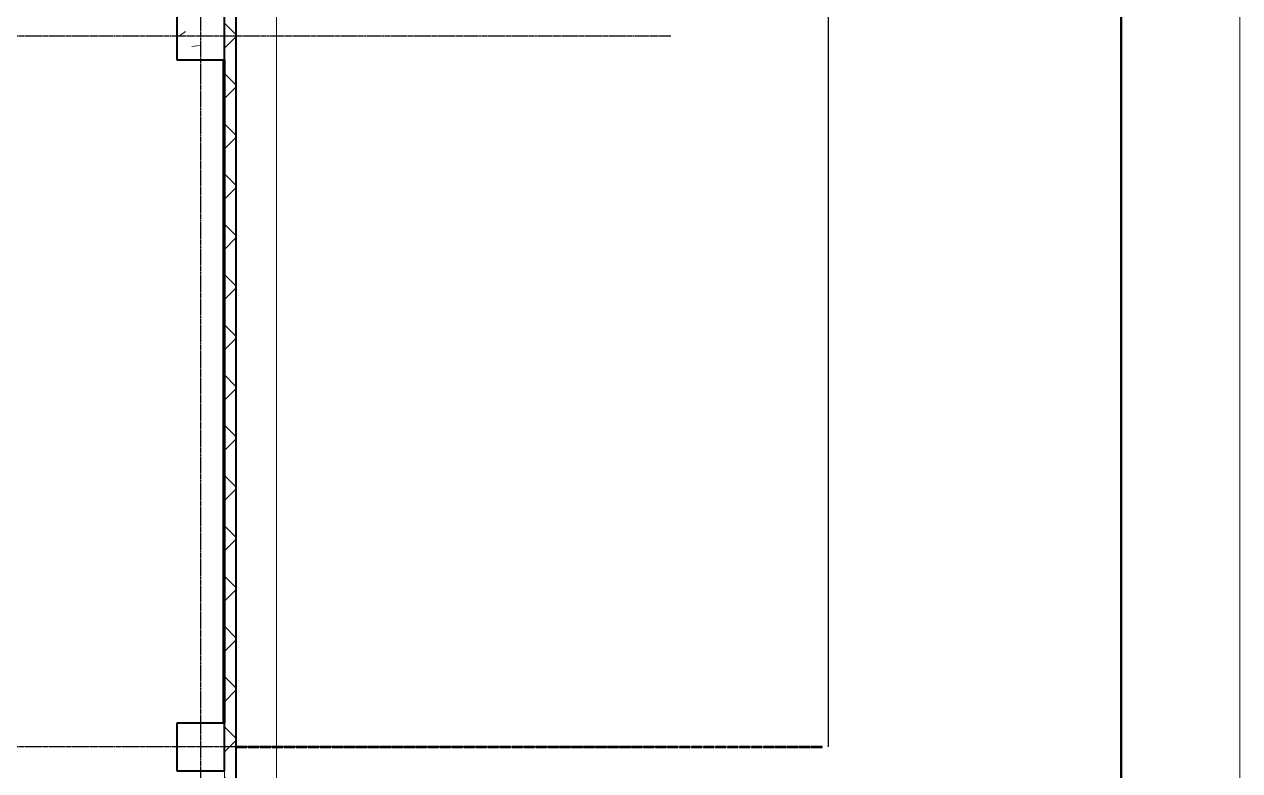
# Model space of a CAD drawing. Header units: millimetres. Extents: x 2140 to 223837, y 2113 to 170313.
# Drawn here: x 110672 to 120940, y 101558 to 107858 of the extents above; entities that cross this region are included whole.
import ezdxf

# ---------------------------------------------------------------- set-up
doc = ezdxf.new("R2010")
doc.units = ezdxf.units.MM
doc.linetypes.add('ADSK_Штриховая_ш3 п1_5', pattern=[4.5, 3, -1.5])
doc.linetypes.add('Линия сетки', pattern=[22.225, 12.7, -3.175, 3.175, -3.175])
for name, color, linetype, lineweight in [('A-GLAZ-CWMG', 7, 'Continuous', 18), ('G-ANNO-TTLB', 7, 'Continuous', 30), ('G-ANNO-TTLB-THIN', 7, 'Continuous', 20), ('S-COLS', 7, 'Continuous', 18)]:
    doc.layers.add(name, color=color, linetype=linetype, lineweight=lineweight)
doc.layers.add('Стены', color=7, linetype='Continuous')

# ---------------------------------------------------------------- blocks, each defined once
blk = doc.blocks.new('_Лист АР - А1К-736802-План на отм_ 0_000')
at = {"layer": 'G-ANNO-TTLB', "lineweight": 50}
blk.add_line((-197, -143.5), (-197, 687.5), dxfattribs=at)
at = {"layer": 'G-ANNO-TTLB-THIN'}
blk.add_line((-192, 692.5), (-192, -148.5), dxfattribs=at)
blk = doc.blocks.new('Сборный железобетон-Колонна квадратного сечения - 400x400-V59-В_АР_ПЭ_01 Этаж')
at = {"layer": 'S-COLS', "lineweight": 9}
h = blk.add_hatch(dxfattribs=at)
h.set_pattern_fill('FP_60', color=256, style=0, pattern_type=2)
h.set_pattern_definition([(50, (-48276.9, -23102.2), (1457.472, -127.512), [152.4, -1676.4]), (355, (-48276.9, -23102.2), (-281.942, 1528.454), [121.92, -1341.12]), (100.451, (-48155.4, -23112.8), (1175.54, 1400.933), [129.52, -1424.72]), (46.184, (-48276.9, -22695.8), (2168.63, -336.34), [228.6, -2514.6]), (96.636, (-48096.2, -22723.8), (1899.22, 1979.42), [194.28, -2137.08]), (351.184, (-48277, -22695.8), (1899.24, 1979.4), [182.88, -2011.68]), (21, (-48073.7, -22797.4), (1212.915, -818.121), [152.4, -1676.4]), (326, (-48073.7, -22797.4), (494.417, 1473.504), [121.92, -1341.12]), (71.451, (-47972.6, -22865.6), (1707.337, 655.37), [129.52, -1424.72]), (37.5, (-48276.9, -23102.2), (24.7094, 676.44), [67.056, -1257.808, 67.056, -2640.584]), (37.5, (-48276.9, -23102.2), (24.7094, 676.44), [-1391.92, -1294.384, 67.056, -1279.144]), (7.5, (-48276.9, -23102.2), (534.558, 801.444), [67.056, -709.168, 67.056, -1740.408]), (7.5, (-48276.9, -23102.2), (534.558, 801.444), [-843.28, -1227.328, 67.056, -446.024]), (327.5, (-48730.04, -23102.2), (1084.7275, -45.831), [67.056, -440.944, 67.056, -3621.024]), (327.5, (-48730.04, -23102.2), (1084.7275, -45.831), [-575.056, -1517.904, 67.056, -2036.064]), (317.5, (-48933.2, -23102.2), (1185.035, 203.414), [67.056, -593.344, 67.056, -2479.04]), (317.5, (-48933.2, -23102.2), (1185.035, 203.414), [-727.456, -985.52, 67.056, -1426.464])])
h.paths.add_polyline_path([(-225, -175), (175, -175), (173, 225), (-225, 225)], flags=0)
at = {"layer": 'S-COLS', "lineweight": 40}
for p, q in [((-223, 225), (-225, 225)), ((-225, 225), (-225, -175)), ((173, 225), (-223, 225)), ((175, 225), (173, 225)), ((175, -175), (175, 225)), ((-225, -175), (-223, -175)), ((-223, -175), (173, -175)), ((173, -175), (175, -175))]:
    blk.add_line(p, q, dxfattribs=at)
blk = doc.blocks.new('Сборный железобетон-Колонна квадратного сечения - 400x400-V60-В_АР_ПЭ_01 Этаж')
at = {"layer": 'S-COLS', "lineweight": 9}
h = blk.add_hatch(dxfattribs=at)
h.set_pattern_fill('FP_61', color=256, style=0, pattern_type=2)
h.set_pattern_definition([(50, (-48276.9, -17102.2), (1457.472, -127.512), [152.4, -1676.4]), (355, (-48276.9, -17102.2), (-281.942, 1528.454), [121.92, -1341.12]), (100.451, (-48155.4, -17112.8), (1175.54, 1400.933), [129.52, -1424.72]), (46.184, (-48276.9, -16695.8), (2168.63, -336.34), [228.6, -2514.6]), (96.636, (-48096.2, -16723.8), (1899.22, 1979.42), [194.28, -2137.08]), (351.184, (-48277, -16695.8), (1899.24, 1979.4), [182.88, -2011.68]), (21, (-48073.7, -16797.4), (1212.915, -818.121), [152.4, -1676.4]), (326, (-48073.7, -16797.4), (494.417, 1473.504), [121.92, -1341.12]), (71.451, (-47972.6, -16865.6), (1707.337, 655.37), [129.52, -1424.72]), (37.5, (-48276.9, -17102.2), (24.7094, 676.44), [67.056, -1257.808, 67.056, -2640.584]), (37.5, (-48276.9, -17102.2), (24.7094, 676.44), [-1391.92, -1294.384, 67.056, -1279.144]), (7.5, (-48276.9, -17102.2), (534.558, 801.444), [67.056, -709.168, 67.056, -1740.408]), (7.5, (-48276.9, -17102.2), (534.558, 801.444), [-843.28, -1227.328, 67.056, -446.024]), (327.5, (-48730.04, -17102.2), (1084.7275, -45.831), [67.056, -440.944, 67.056, -3621.024]), (327.5, (-48730.04, -17102.2), (1084.7275, -45.831), [-575.056, -1517.904, 67.056, -2036.064]), (317.5, (-48933.2, -17102.2), (1185.035, 203.414), [67.056, -593.344, 67.056, -2479.04]), (317.5, (-48933.2, -17102.2), (1185.035, 203.414), [-727.456, -985.52, 67.056, -1426.464])])
h.paths.add_polyline_path([(-225, -175), (175, -175), (173, 225), (-225, 225)], flags=0)
at = {"layer": 'S-COLS', "lineweight": 40}
for p, q in [((-223, 225), (-225, 225)), ((-225, 225), (-225, -175)), ((173, 225), (-223, 225)), ((175, 225), (173, 225)), ((175, -175), (175, 225)), ((-225, -175), (-223, -175)), ((-223, -175), (173, -175)), ((173, -175), (175, -175))]:
    blk.add_line(p, q, dxfattribs=at)
blk = doc.blocks.new('Прямоугольный импост - 50х150 2-788428-В_АР_ПЭ_01 Этаж')
at = {"layer": 'A-GLAZ-CWMG', "lineweight": 30}
for p, q in [((48643, 17132), (48552, 17132)), ((48552, 17132), (48552, 17122)), ((48552, 17122), (48643, 17122)), ((48643, 17122), (48643, 17132))]:
    blk.add_line(p, q, dxfattribs=at)
blk = doc.blocks.new('Прямоугольный импост - 50х150 2-788429-В_АР_ПЭ_01 Этаж')
at = {"layer": 'A-GLAZ-CWMG', "lineweight": 30}
for p, q in [((48744, 17132), (48653, 17132)), ((48653, 17132), (48653, 17122)), ((48653, 17122), (48744, 17122)), ((48744, 17122), (48744, 17132))]:
    blk.add_line(p, q, dxfattribs=at)
blk = doc.blocks.new('Прямоугольный импост - 50х150 2-788430-В_АР_ПЭ_01 Этаж')
at = {"layer": 'A-GLAZ-CWMG', "lineweight": 30}
for p, q in [((53502, 17132), (53411, 17132)), ((53411, 17132), (53411, 17122)), ((53411, 17122), (53502, 17122)), ((53502, 17122), (53502, 17132))]:
    blk.add_line(p, q, dxfattribs=at)
blk = doc.blocks.new('Помещение')
at = {"lineweight": 9}
h = blk.add_hatch(dxfattribs=at)
h.set_pattern_fill('FP_99', color=256, style=0, pattern_type=2)
h.set_pattern_definition([(45, (61770, 82517.75), (-212.132, 212.132), []), (135, (61770, 82517.75), (-212.132, -212.132), [])])
h.paths.add_polyline_path([(110319.9036, 33246.9347), (110319.9036, 37634.9347), (110223.9036, 37634.9347), (110223.9036, 33246.9347)], flags=0)
h.paths.add_polyline_path([(110319.9036, 38644.9347), (110319.9036, 42044.9347), (110223.9036, 42044.9347), (110223.9036, 38644.9347)], flags=0)
h.paths.add_polyline_path([(110319.9036, 43054.9347), (110319.9036, 45994.9347), (110223.9036, 45994.9347), (110223.9036, 43054.9347), (110243.1196, 43054.9347)], flags=0)
h.paths.add_polyline_path([(110319.9036, 48494.9347), (110319.9036, 48794.9347), (110223.9036, 48794.9347), (110223.9036, 48494.9347)], flags=0)
h.paths.add_polyline_path([(110319.9036, 51294.9347), (110319.9036, 96224.9347), (110223.9036, 96224.9347), (110223.9036, 51294.9347)], flags=0)
h.paths.add_polyline_path([(110223.9036, 97234.9347), (110319.9036, 97234.9347), (110319.9036, 141994.9347), (110223.9036, 141994.9347), (110223.9036, 97632.6116)], flags=0)
h.paths.add_polyline_path([(110223.9036, 144494.9347), (110319.9036, 144494.9347), (110319.9036, 144794.9347), (110223.9036, 144794.9347)], flags=0)
h.paths.add_polyline_path([(110319.9036, 147294.9347), (110319.9036, 150434.9347), (110223.9036, 150434.9347), (110223.9036, 147294.9347)], flags=0)
h.paths.add_polyline_path([(110319.9036, 151444.9347), (110319.9036, 159946.9347), (110223.9036, 159944.9347), (110223.9036, 151444.9347)], flags=0)
at = {"color": 9, "linetype": 'Линия сетки', "true_color": 0xc7c8ca}
for p, q in [((110021.9036, 162172.4828), (110021.9036, 22887.2413)), ((113992.9741, 105644.9347), (7061.0864, 105644.9347)), ((113992.9741, 99644.9347), (7061.0864, 99644.9347))]:
    blk.add_line(p, q, dxfattribs=at)
at = {"lineweight": 18}
for p, q in [((110223.9036, 97234.9347), (110223.9036, 141994.9347)), ((110319.9036, 97234.9347), (110319.9036, 141994.9347))]:
    blk.add_line(p, q, dxfattribs=at)
at = {"lineweight": 40}
for p, q in [((110321.9036, 97234.9347), (110321.9036, 141994.9347)), ((110221.9036, 105444.9347), (110221.9036, 99844.9347))]:
    blk.add_line(p, q, dxfattribs=at)
at = {"color": 7, "linetype": 'ADSK_Штриховая_ш3 п1_5', "lineweight": 18}
for p, q in [((110661.9036, 129639.9347), (110661.9036, 99649.9347)), ((110661.9036, 99639.9347), (110661.9036, 97529.9347))]:
    blk.add_line(p, q, dxfattribs=at)
for p, q in [((115321.9036, 129644.9347), (115321.9036, 99644.9347)), ((110211.9036, 99844.9347), (110211.9036, 105444.9347))]:
    blk.add_line(p, q)
at = {"lineweight": 9, "xscale": 200, "yscale": 200, "zscale": 200}
blk.add_blockref('_Лист АР - А1К-736802-План на отм_ 0_000', (157200, 29700), dxfattribs=at)
for name, p in [('Сборный железобетон-Колонна квадратного сечения - 400x400-V59-В_АР_ПЭ_01 Этаж', (110046.9036, 105619.9347)), ('Сборный железобетон-Колонна квадратного сечения - 400x400-V60-В_АР_ПЭ_01 Этаж', (110046.9036, 99619.9347)), ('Прямоугольный импост - 50х150 2-788428-В_АР_ПЭ_01 Этаж', (61770, 82517.7536)), ('Прямоугольный импост - 50х150 2-788429-В_АР_ПЭ_01 Этаж', (61770, 82517.7536)), ('Прямоугольный импост - 50х150 2-788429-В_АР_ПЭ_01 Этаж', (61871.2245, 82517.7536)), ('Прямоугольный импост - 50х150 2-788429-В_АР_ПЭ_01 Этаж', (61972.449, 82517.7536)), ('Прямоугольный импост - 50х150 2-788429-В_АР_ПЭ_01 Этаж', (62073.6735, 82517.7536)), ('Прямоугольный импост - 50х150 2-788429-В_АР_ПЭ_01 Этаж', (62174.898, 82517.7536)), ('Прямоугольный импост - 50х150 2-788429-В_АР_ПЭ_01 Этаж', (62276.1224, 82517.7536)), ('Прямоугольный импост - 50х150 2-788429-В_АР_ПЭ_01 Этаж', (62377.3469, 82517.7536)), ('Прямоугольный импост - 50х150 2-788429-В_АР_ПЭ_01 Этаж', (62478.5714, 82517.7536)), ('Прямоугольный импост - 50х150 2-788429-В_АР_ПЭ_01 Этаж', (62579.7959, 82517.7536)), ('Прямоугольный импост - 50х150 2-788429-В_АР_ПЭ_01 Этаж', (62681.0204, 82517.7536)), ('Прямоугольный импост - 50х150 2-788429-В_АР_ПЭ_01 Этаж', (62782.2449, 82517.7536)), ('Прямоугольный импост - 50х150 2-788429-В_АР_ПЭ_01 Этаж', (62883.4694, 82517.7536)), ('Прямоугольный импост - 50х150 2-788429-В_АР_ПЭ_01 Этаж', (62984.6939, 82517.7536)), ('Прямоугольный импост - 50х150 2-788429-В_АР_ПЭ_01 Этаж', (63085.9184, 82517.7536)), ('Прямоугольный импост - 50х150 2-788429-В_АР_ПЭ_01 Этаж', (63187.1429, 82517.7536)), ('Прямоугольный импост - 50х150 2-788429-В_АР_ПЭ_01 Этаж', (63288.3673, 82517.7536)), ('Прямоугольный импост - 50х150 2-788429-В_АР_ПЭ_01 Этаж', (63389.5918, 82517.7536)), ('Прямоугольный импост - 50х150 2-788429-В_АР_ПЭ_01 Этаж', (63490.8163, 82517.7536)), ('Прямоугольный импост - 50х150 2-788429-В_АР_ПЭ_01 Этаж', (63592.0408, 82517.7536)), ('Прямоугольный импост - 50х150 2-788429-В_АР_ПЭ_01 Этаж', (63693.2653, 82517.7536)), ('Прямоугольный импост - 50х150 2-788429-В_АР_ПЭ_01 Этаж', (63794.4898, 82517.7536)), ('Прямоугольный импост - 50х150 2-788429-В_АР_ПЭ_01 Этаж', (63895.7143, 82517.7536)), ('Прямоугольный импост - 50х150 2-788429-В_АР_ПЭ_01 Этаж', (63996.9388, 82517.7536)), ('Прямоугольный импост - 50х150 2-788429-В_АР_ПЭ_01 Этаж', (64098.1633, 82517.7536)), ('Прямоугольный импост - 50х150 2-788429-В_АР_ПЭ_01 Этаж', (64199.3878, 82517.7536)), ('Прямоугольный импост - 50х150 2-788429-В_АР_ПЭ_01 Этаж', (64300.6122, 82517.7536)), ('Прямоугольный импост - 50х150 2-788429-В_АР_ПЭ_01 Этаж', (64401.8367, 82517.7536)), ('Прямоугольный импост - 50х150 2-788429-В_АР_ПЭ_01 Этаж', (64503.0612, 82517.7536)), ('Прямоугольный импост - 50х150 2-788429-В_АР_ПЭ_01 Этаж', (64604.2857, 82517.7536)), ('Прямоугольный импост - 50х150 2-788429-В_АР_ПЭ_01 Этаж', (64705.5102, 82517.7536)), ('Прямоугольный импост - 50х150 2-788429-В_АР_ПЭ_01 Этаж', (64806.7347, 82517.7536)), ('Прямоугольный импост - 50х150 2-788429-В_АР_ПЭ_01 Этаж', (64907.9592, 82517.7536)), ('Прямоугольный импост - 50х150 2-788429-В_АР_ПЭ_01 Этаж', (65009.1837, 82517.7536)), ('Прямоугольный импост - 50х150 2-788429-В_АР_ПЭ_01 Этаж', (65110.4082, 82517.7536)), ('Прямоугольный импост - 50х150 2-788429-В_АР_ПЭ_01 Этаж', (65211.6327, 82517.7536)), ('Прямоугольный импост - 50х150 2-788429-В_АР_ПЭ_01 Этаж', (65312.8571, 82517.7536)), ('Прямоугольный импост - 50х150 2-788429-В_АР_ПЭ_01 Этаж', (65414.0816, 82517.7536)), ('Прямоугольный импост - 50х150 2-788429-В_АР_ПЭ_01 Этаж', (65515.3061, 82517.7536)), ('Прямоугольный импост - 50х150 2-788429-В_АР_ПЭ_01 Этаж', (65616.5306, 82517.7536)), ('Прямоугольный импост - 50х150 2-788429-В_АР_ПЭ_01 Этаж', (65717.7551, 82517.7536)), ('Прямоугольный импост - 50х150 2-788429-В_АР_ПЭ_01 Этаж', (65818.9796, 82517.7536)), ('Прямоугольный импост - 50х150 2-788429-В_АР_ПЭ_01 Этаж', (65920.2041, 82517.7536)), ('Прямоугольный импост - 50х150 2-788429-В_АР_ПЭ_01 Этаж', (66021.4286, 82517.7536)), ('Прямоугольный импост - 50х150 2-788429-В_АР_ПЭ_01 Этаж', (66122.6531, 82517.7536)), ('Прямоугольный импост - 50х150 2-788429-В_АР_ПЭ_01 Этаж', (66223.8776, 82517.7536)), ('Прямоугольный импост - 50х150 2-788429-В_АР_ПЭ_01 Этаж', (66325.102, 82517.7536)), ('Прямоугольный импост - 50х150 2-788429-В_АР_ПЭ_01 Этаж', (66426.3265, 82517.7536)), ('Прямоугольный импост - 50х150 2-788430-В_АР_ПЭ_01 Этаж', (61770, 82517.7536))]:
    blk.add_blockref(name, p)

msp = doc.modelspace()

# ---------------------------------------------------------------- block references
at = {"layer": 'Стены'}
msp.add_blockref('Помещение', (2139.8, 2112.9), dxfattribs=at)

doc.saveas('drawing.dxf')
